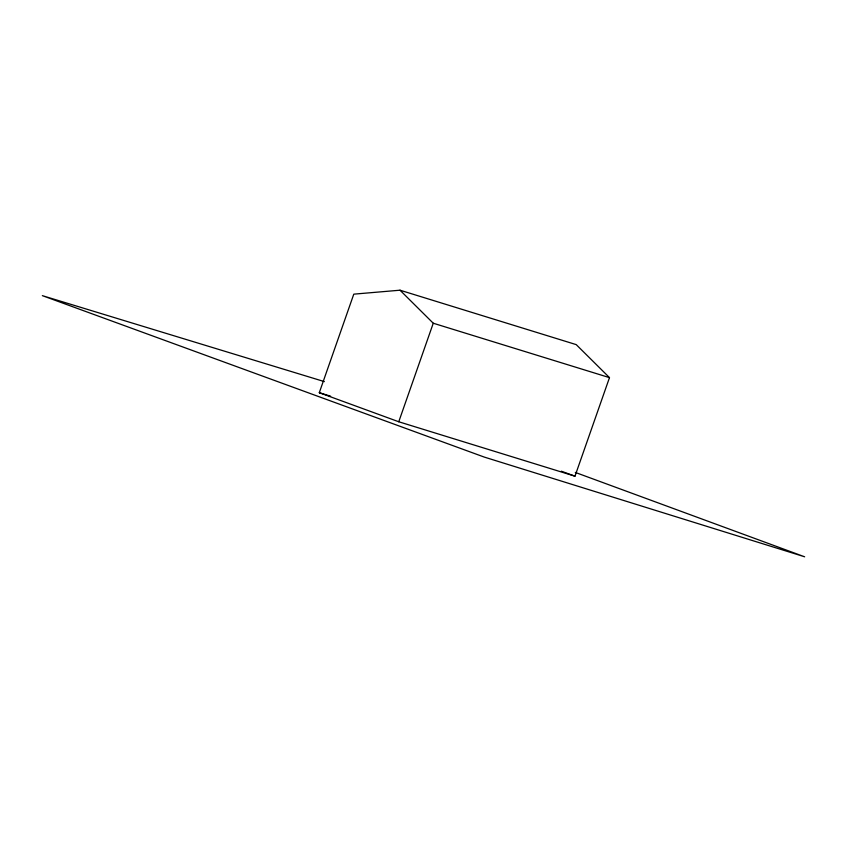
<?xml version="1.0" encoding="UTF-8"?>
<svg xmlns="http://www.w3.org/2000/svg" width="847" height="847" viewBox="0 0 847 847"><rect width="100%" height="100%" fill="white"/><g stroke="black" fill="none" stroke-linecap="round" stroke-linejoin="round"><path stroke-width="1.27" d="M319.287 392.701L353.792 294.153L400.006 290.203L576.225 344.623L609.491 377.635L574.975 476.183L398.757 421.764L319.287 392.701L330.616 396.195M398.757 421.764L433.262 323.226L400.006 290.203M324.369 381.616L42.35 295.645L484.272 457.084L804.65 556.797L575.282 472.414M433.262 323.226L609.491 377.635M561.317 471.186L574.975 476.183"/></g></svg>
